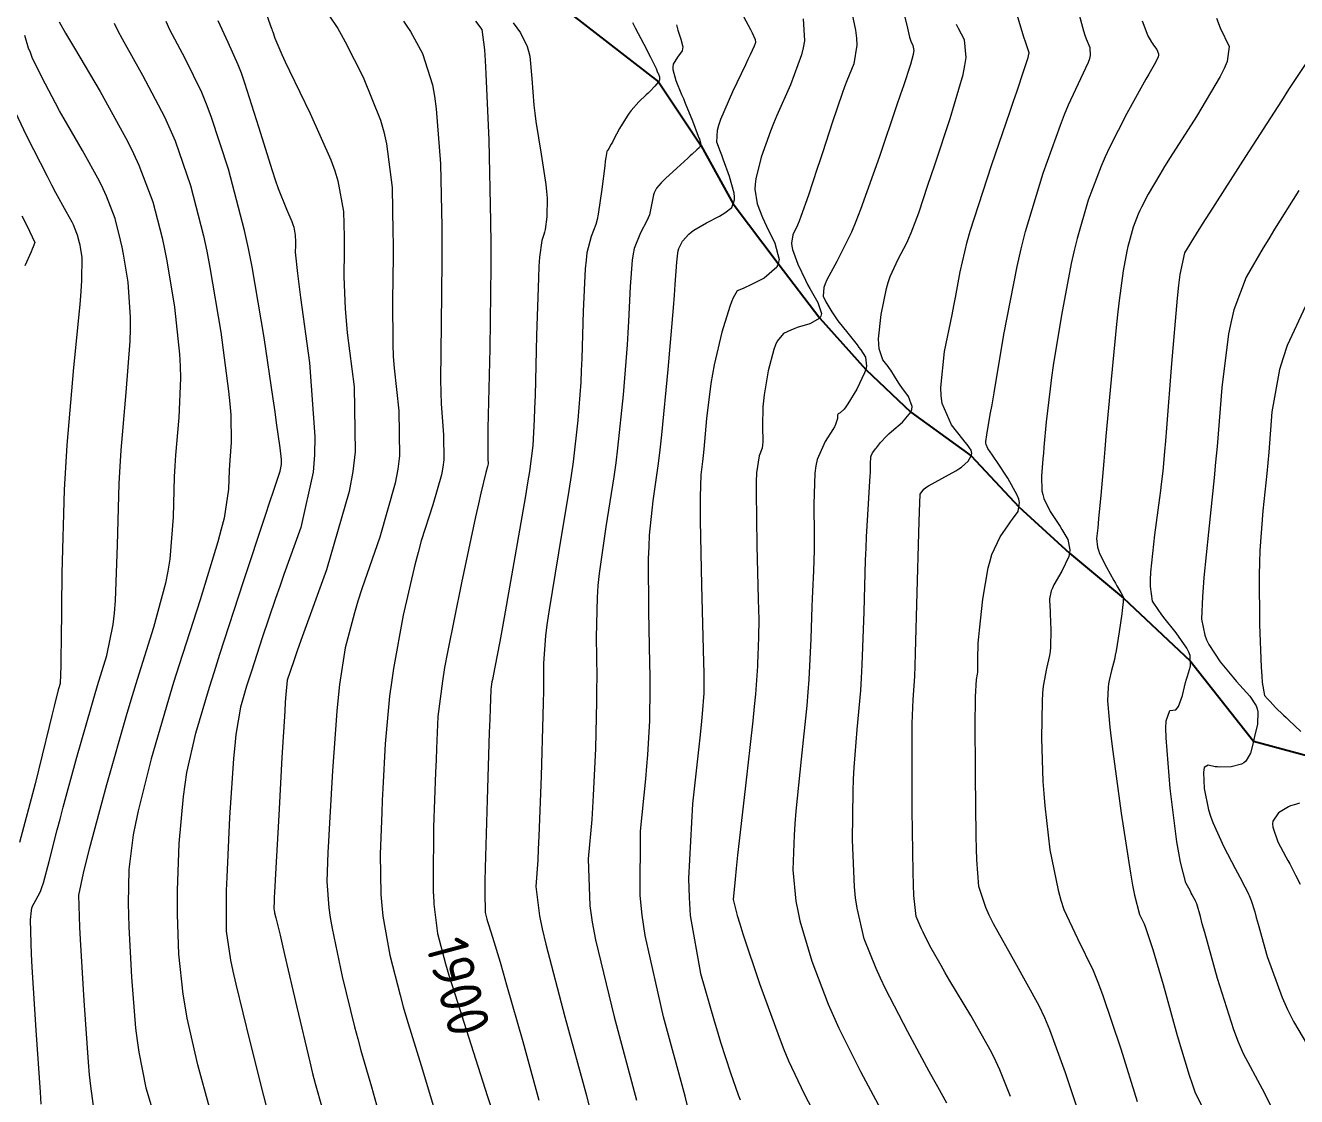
# Model space of a CAD drawing. Header units: millimetres. Extents: x 837475 to 838477, y 1189012 to 1191015.
# Drawn here: x 838137.1 to 838252.3, y 1189482.8 to 1189579.8 of the extents above; entities that cross this region are included whole.
import ezdxf

# ---------------------------------------------------------------- set-up
doc = ezdxf.new("R2010")
doc.units = ezdxf.units.MM
doc.header["$LTSCALE"] = 0.3
for name, color, linetype, lineweight, true_color in [('COTAS 10', 7, 'Continuous', 9, 0x6e3e2d), ('COTAS INT', 7, 'Continuous', 5, 0x9fa19f), ('Escorrentias', 7, 'Continuous', 25, 0x00a8ad)]:
    doc.layers.add(name, color=color, linetype=linetype, lineweight=lineweight, true_color=true_color)
doc.styles.get("Standard").update_dxf_attribs({"font": 'isocp2.shx', "bigfont": '@extfont2.shx'})

msp = doc.modelspace()

# ---------------------------------------------------------------- linework, layer by layer
at = {"layer": 'COTAS 10'}
for points in [[(838177.91, 1189580.14), (838178.47, 1189579.39), (838178.71, 1189577.56), (838178.78, 1189576.58), (838178.85, 1189575.39), (838179.1, 1189569.39), (838179.26, 1189562.02), (838179.28, 1189559.98), (838179.29, 1189557.93), (838179.19, 1189550.52), (838179.05, 1189544.47), (838179.03, 1189543.28), (838179.02, 1189542.3), (838179.03, 1189540.52), (838179.04, 1189540.08), (838179.02, 1189539.95), (838179, 1189539.82), (838178.85, 1189539.29), (838178.38, 1189537.42), (838178.16, 1189536.44), (838177.9, 1189535.26), (838176.63, 1189529.29), (838175.36, 1189523.01), (838175.11, 1189521.62), (838174.91, 1189520.38), (838174.5, 1189517.17), (838174.37, 1189514.29), (838174.33, 1189513.26), (838174.28, 1189512.12), (838174.11, 1189507.17), (838174.06, 1189502.27), (838174.08, 1189501.17), (838174.09, 1189501.13), (838174.13, 1189500.18), (838174.46, 1189497.52), (838175.19, 1189494.8), (838175.5, 1189493.77), (838175.85, 1189492.63), (838177.47, 1189487.52), (838179, 1189482.77), (838179.29, 1189481.86)], [(838207.58, 1189580.35), (838207.69, 1189578.38), (838207.59, 1189577.75), (838207.44, 1189577.09), (838206.44, 1189574.39), (838205.2, 1189571.6), (838204.91, 1189570.88), (838204.63, 1189570.18), (838203.79, 1189567.85), (838203.3, 1189565.87), (838203.24, 1189565.39), (838203.22, 1189564.95), (838203.41, 1189563.6), (838203.91, 1189562.36), (838204.08, 1189561.99), (838204.27, 1189561.59), (838205.03, 1189560.06), (838205.4, 1189558.58), (838205.33, 1189558.22), (838205.19, 1189557.89), (838204.04, 1189556.89), (838202.67, 1189556.2), (838202.39, 1189556.06), (838202.15, 1189555.95), (838201.61, 1189555.73), (838201.24, 1189555.11), (838201.09, 1189554.75), (838200.94, 1189554.3), (838200.23, 1189551.98), (838199.53, 1189549.04), (838199.37, 1189548.2), (838199.22, 1189547.34), (838198.83, 1189544.16), (838198.58, 1189541.4), (838198.52, 1189540.81), (838198.46, 1189540.29), (838198.3, 1189539.07), (838198.24, 1189537.09), (838198.24, 1189536.1), (838198.25, 1189534.92), (838198.38, 1189529.07), (838198.53, 1189523.25), (838198.56, 1189522.09), (838198.58, 1189521.13), (838198.6, 1189519.29), (838198.43, 1189517.42), (838198.33, 1189516.43), (838198.21, 1189515.25), (838197.57, 1189509.29), (838197.2, 1189502.5), (838197.25, 1189500.8), (838197.36, 1189499.17), (838198.28, 1189493.91), (838199.52, 1189489.63), (838199.82, 1189488.62), (838200.11, 1189487.68), (838201, 1189484.91), (838201.71, 1189482.92), (838201.88, 1189482.48)], [(838232.86, 1189480.38), (838231.36, 1189484.92), (838229.94, 1189488.8), (838229.46, 1189489.89), (838228.95, 1189490.97), (838226.8, 1189494.92), (838224.83, 1189498.4), (838224.44, 1189499.18), (838224.12, 1189499.89), (838223.49, 1189501.79), (838223.31, 1189504.19), (838223.28, 1189505.2), (838223.25, 1189506.36), (838223.18, 1189511.83), (838223.17, 1189517.09), (838223.18, 1189518.12), (838223.19, 1189518.98), (838223.29, 1189520.53), (838223.38, 1189521.02), (838223.4, 1189521.21), (838223.41, 1189521.42), (838223.4, 1189522.34), (838223.45, 1189523.82), (838223.49, 1189524.39), (838223.55, 1189525.01), (838223.86, 1189527.81), (838224.34, 1189530.65), (838224.51, 1189531.29), (838224.68, 1189531.87), (838225.43, 1189533.47), (838226.19, 1189534.55), (838226.37, 1189534.81), (838226.54, 1189535.05), (838227.06, 1189535.75), (838227.19, 1189536.57), (838227.11, 1189536.88), (838226.98, 1189537.22), (838226.12, 1189538.78), (838225.13, 1189540.27), (838224.92, 1189540.58), (838224.74, 1189540.85), (838224.32, 1189541.44), (838224.16, 1189541.81), (838224.14, 1189541.94), (838224.14, 1189542.08), (838224.21, 1189542.7), (838224.53, 1189544.52), (838224.69, 1189545.42), (838224.87, 1189546.49), (838225.76, 1189551.79), (838226.96, 1189557.94), (838227.34, 1189559.54), (838227.73, 1189561.1), (838229.32, 1189566.38), (838230.89, 1189570.73), (838231.27, 1189571.71), (838231.62, 1189572.59), (838232.72, 1189574.96), (838233.43, 1189576.44), (838233.54, 1189576.76), (838233.61, 1189577.04), (838233.57, 1189577.75), (838233.24, 1189578.53), (838233.14, 1189578.86), (838233.02, 1189579.25), (838232.53, 1189581.04)], [(838153.8, 1189481.79), (838152.75, 1189485.65), (838151.8, 1189489.88), (838151.59, 1189490.98), (838151.42, 1189492.05), (838151.03, 1189495.65), (838150.9, 1189499.26), (838150.9, 1189500.33), (838150.91, 1189501.44), (838151.06, 1189505.69), (838151.44, 1189509.93), (838151.59, 1189511.03), (838151.77, 1189512.1), (838152.57, 1189515.69), (838153.8, 1189519.85), (838154.25, 1189521.27), (838154.74, 1189522.82), (838156.88, 1189529.41), (838158.88, 1189535.43), (838159.28, 1189536.62), (838159.6, 1189537.6), (838160.21, 1189539.41), (838160.32, 1189540.02), (838160.32, 1189540.23), (838160.32, 1189540.47), (838160.21, 1189541.52), (838159.89, 1189543.78), (838159.75, 1189544.78), (838159.57, 1189545.95), (838158.76, 1189551.52), (838157.68, 1189557.9), (838157.33, 1189559.57), (838156.97, 1189561.2), (838155.52, 1189566.76), (838153.97, 1189571.51), (838153.54, 1189572.64), (838153.12, 1189573.68), (838151.6, 1189576.76), (838150.23, 1189579.37), (838149.89, 1189580.12)], [(838136.82, 1189562.53), (838137.2, 1189561.77), (838137.51, 1189561.14), (838138, 1189560.11), (838137.85, 1189559.73), (838137.76, 1189559.52), (838137.65, 1189559.27), (838137.07, 1189557.99)], [(838253.3, 1189554.79), (838251.43, 1189550.77), (838251.05, 1189549.68), (838250.73, 1189548.6), (838250.05, 1189544.79), (838249.75, 1189541.13), (838249.66, 1189540.15), (838249.57, 1189539.18), (838249.22, 1189535.81), (838248.96, 1189532.23), (838248.92, 1189531.14), (838248.9, 1189530), (838248.93, 1189525.53), (838249.07, 1189521.64), (838249.12, 1189520.88), (838249.17, 1189520.25), (838249.36, 1189519.1), (838249.65, 1189518.77), (838249.75, 1189518.65), (838249.87, 1189518.53), (838250.38, 1189518), (838251.08, 1189517.31), (838251.32, 1189517.09), (838251.58, 1189516.84), (838252.67, 1189515.83)], [(838252.54, 1189509.35), (838252.19, 1189509.23), (838251.72, 1189509.09), (838251.56, 1189509.01), (838251.38, 1189508.92), (838250.65, 1189508.47), (838250.14, 1189507.72), (838250.11, 1189507.45), (838250.13, 1189507.15), (838250.59, 1189505.85), (838251.31, 1189504.48), (838251.49, 1189504.14), (838251.66, 1189503.83), (838252.19, 1189502.83), (838252.61, 1189502)]]:
    msp.add_lwpolyline(points, dxfattribs=at)
at = {"layer": 'COTAS INT'}
for points in [[(838211.65, 1189582.49), (838212.33, 1189579.33), (838212.41, 1189578.62), (838212.44, 1189577.99), (838212.18, 1189576.3), (838211.54, 1189574.75), (838211.34, 1189574.2), (838211.12, 1189573.6), (838210.25, 1189571.03), (838209.34, 1189568.24), (838209.1, 1189567.51), (838208.86, 1189566.8), (838208.06, 1189564.4), (838207.38, 1189562.46), (838207.22, 1189562.04), (838207.08, 1189561.67), (838206.66, 1189560.79), (838206.53, 1189560.05), (838206.56, 1189559.78), (838206.62, 1189559.48), (838207.11, 1189558.14), (838207.79, 1189556.69), (838207.99, 1189556.3), (838208.18, 1189555.94), (838208.9, 1189554.69), (838209.23, 1189553.68), (838209.18, 1189553.45), (838209.08, 1189553.25), (838208.19, 1189552.74), (838207.04, 1189552.4), (838206.77, 1189552.3), (838206.52, 1189552.21), (838205.79, 1189551.88), (838205.22, 1189551.16), (838205.07, 1189550.83), (838204.92, 1189550.43), (838204.41, 1189548.5), (838204.04, 1189546.32), (838203.98, 1189545.77), (838203.93, 1189545.23), (838203.91, 1189543.47), (838203.92, 1189542.07), (838203.9, 1189541.76), (838203.86, 1189541.49), (838203.61, 1189540.79), (838203.37, 1189539.25), (838203.34, 1189538.45), (838203.32, 1189537.49), (838203.39, 1189532.67), (838203.52, 1189527.81), (838203.54, 1189526.83), (838203.56, 1189526), (838203.55, 1189524.33), (838203.51, 1189523.54), (838203.5, 1189523.28), (838203.49, 1189522.99), (838203.45, 1189521.75), (838203.26, 1189519.21), (838203.15, 1189518.09), (838203.01, 1189516.8), (838202.32, 1189510.62), (838201.64, 1189504.62), (838201.51, 1189503.43), (838201.41, 1189502.45), (838201.24, 1189500.62), (838201.61, 1189499.16), (838201.84, 1189498.41), (838202.13, 1189497.51), (838203.64, 1189493.02), (838205.4, 1189488.16), (838205.84, 1189487.03), (838206.27, 1189485.99), (838207.66, 1189483.02), (838209.43, 1189479.66)], [(838197.32, 1189481.04), (838196.88, 1189482.81), (838194.93, 1189490), (838193.26, 1189497.34), (838193, 1189499.2), (838192.81, 1189500.98), (838192.84, 1189506.79), (838193.32, 1189511.55), (838193.42, 1189512.68), (838193.5, 1189513.72), (838193.68, 1189516.79), (838193.72, 1189519.84), (838193.71, 1189520.88), (838193.7, 1189521.99), (838193.61, 1189526.71), (838193.58, 1189531.45), (838193.62, 1189532.57), (838193.67, 1189533.61), (838194.01, 1189536.71), (838194.49, 1189540.1), (838194.63, 1189541.33), (838194.78, 1189542.68), (838195.35, 1189548.6), (838195.83, 1189554.19), (838195.92, 1189555.34), (838196, 1189556.3), (838196.13, 1189558.33), (838196.22, 1189559.15), (838196.27, 1189559.36), (838196.33, 1189559.57), (838196.65, 1189560.24), (838197.22, 1189560.87), (838197.44, 1189561.04), (838197.69, 1189561.22), (838198.83, 1189561.88), (838199.99, 1189562.5), (838200.25, 1189562.65), (838200.49, 1189562.8), (838201.12, 1189563.27), (838201.37, 1189563.96), (838201.37, 1189564.25), (838201.33, 1189564.57), (838200.9, 1189566.09), (838200.34, 1189567.66), (838200.21, 1189568.01), (838200.09, 1189568.33), (838199.75, 1189569.2), (838199.82, 1189570.29), (838199.95, 1189570.75), (838200.14, 1189571.29), (838201.22, 1189573.79), (838202.38, 1189576.22), (838202.61, 1189576.71), (838202.8, 1189577.12), (838203.19, 1189577.91), (838203.28, 1189578.16), (838203.3, 1189578.22), (838203.31, 1189578.28), (838203.28, 1189578.46), (838202.99, 1189579.06), (838202.83, 1189579.37), (838202.63, 1189579.75), (838201.6, 1189581.67)], [(838154.56, 1189580.2), (838155.46, 1189578.25), (838156.38, 1189576.24), (838156.68, 1189575.46), (838156.99, 1189574.58), (838158.25, 1189570.59), (838159.47, 1189566.64), (838159.76, 1189565.77), (838160.02, 1189565.01), (838160.78, 1189563.12), (838161.27, 1189562.01), (838161.36, 1189561.75), (838161.44, 1189561.5), (838161.58, 1189560.77), (838161.59, 1189560.17), (838161.59, 1189560), (838161.59, 1189559.83), (838161.58, 1189559.22), (838161.77, 1189557.31), (838161.9, 1189556.33), (838162.05, 1189555.14), (838162.87, 1189549.22), (838163.36, 1189542.54), (838163.32, 1189540.88), (838163.19, 1189539.3), (838162.08, 1189534.3), (838160.55, 1189530.05), (838160.17, 1189528.95), (838159.79, 1189527.88), (838158.58, 1189524.3), (838157.6, 1189521.29), (838157.37, 1189520.58), (838157.17, 1189519.93), (838156.61, 1189518.03), (838156.2, 1189515.56), (838156.09, 1189514.55), (838155.98, 1189513.39), (838155.62, 1189508.03), (838155.37, 1189502.63), (838155.33, 1189501.44), (838155.31, 1189500.39), (838155.33, 1189497.74), (838155.72, 1189495.13), (838155.93, 1189494.11), (838156.18, 1189492.96), (838157.45, 1189487.74), (838158.71, 1189482.83), (838158.95, 1189481.89)], [(838158.88, 1189581.03), (838159.33, 1189579.74), (838159.46, 1189579.44), (838159.5, 1189579.32), (838159.55, 1189579.19), (838159.74, 1189578.6), (838160.35, 1189577.14), (838160.67, 1189576.46), (838161.04, 1189575.66), (838162.93, 1189571.79), (838164.79, 1189567.6), (838165.15, 1189566.61), (838165.44, 1189565.68), (838165.96, 1189562.93), (838166.01, 1189560.63), (838166.02, 1189559.99), (838166.02, 1189559.35), (838165.98, 1189557.04), (838166.09, 1189554.1), (838166.18, 1189553.06), (838166.29, 1189551.93), (838166.91, 1189547.04), (838167, 1189541.15), (838166.78, 1189539.38), (838166.46, 1189537.55), (838164.42, 1189530.47), (838162.21, 1189524.4), (838161.79, 1189523.21), (838161.44, 1189522.23), (838160.84, 1189520.47), (838160.72, 1189519.17), (838160.67, 1189518.49), (838160.62, 1189517.66), (838160.37, 1189513.47), (838160.11, 1189508.82), (838160.05, 1189507.7), (838159.99, 1189506.66), (838159.81, 1189503.47), (838159.69, 1189501.26), (838159.67, 1189500.82), (838159.66, 1189500.47), (838159.63, 1189499.82), (838159.67, 1189499.6), (838159.69, 1189499.52), (838159.71, 1189499.42), (838159.82, 1189498.95), (838160.2, 1189497.38), (838160.39, 1189496.58), (838160.61, 1189495.62), (838161.72, 1189490.85), (838162.89, 1189485.92), (838163.15, 1189484.86), (838163.38, 1189483.94), (838164, 1189481.72)], [(838164.61, 1189580.69), (838165.42, 1189579.5), (838165.74, 1189578.94), (838166.1, 1189578.28), (838167.73, 1189575.08), (838169.29, 1189571.2), (838169.6, 1189570.12), (838169.85, 1189569.03), (838170.34, 1189565.08), (838170.43, 1189561.09), (838170.44, 1189559.99), (838170.44, 1189558.88), (838170.39, 1189554.87), (838170.41, 1189550.89), (838170.46, 1189549.8), (838170.53, 1189548.72), (838170.95, 1189544.87), (838171.01, 1189540.79), (838170.86, 1189539.57), (838170.64, 1189538.31), (838169.23, 1189533.41), (838167.6, 1189528.74), (838167.25, 1189527.62), (838166.93, 1189526.57), (838166.1, 1189523.41), (838165.58, 1189520.07), (838165.45, 1189518.92), (838165.33, 1189517.66), (838164.94, 1189512.25), (838164.65, 1189507.02), (838164.59, 1189505.88), (838164.54, 1189504.86), (838164.43, 1189502.25), (838164.61, 1189499.86), (838164.74, 1189498.98), (838164.91, 1189498), (838165.83, 1189493.65), (838166.94, 1189489.09), (838167.23, 1189487.98), (838167.52, 1189486.93), (838168.49, 1189483.65), (838169.4, 1189480.38)], [(838171.38, 1189580.14), (838171.69, 1189579.69), (838172.01, 1189579.21), (838173.1, 1189577.23), (838174, 1189574.38), (838174.19, 1189573.35), (838174.35, 1189572.21), (838174.72, 1189567.23), (838174.85, 1189561.56), (838174.86, 1189559.98), (838174.86, 1189558.41), (838174.79, 1189552.7), (838174.73, 1189547.68), (838174.75, 1189546.54), (838174.78, 1189545.51), (838174.99, 1189542.7), (838175.02, 1189540.44), (838174.94, 1189539.76), (838174.82, 1189539.06), (838174.04, 1189536.35), (838172.99, 1189533.08), (838172.7, 1189532.03), (838172.41, 1189530.91), (838171.36, 1189526.35), (838170.47, 1189521.54), (838170.28, 1189520.27), (838170.12, 1189519.02), (838169.72, 1189514.71), (838169.51, 1189510.66), (838169.46, 1189509.57), (838169.41, 1189508.49), (838169.27, 1189504.71), (838169.33, 1189501.07), (838169.41, 1189500.07), (838169.52, 1189499.09), (838170.14, 1189495.58), (838171.07, 1189491.95), (838171.36, 1189490.88), (838171.68, 1189489.78), (838172.98, 1189485.58), (838174.2, 1189481.58)], [(838216.64, 1189581.12), (838217.03, 1189579.51), (838217.23, 1189578.69), (838217.28, 1189578.51), (838217.33, 1189578.35), (838217.52, 1189577.94), (838217.6, 1189577.51), (838217.59, 1189577.34), (838217.55, 1189577.14), (838217.3, 1189576.23), (838216.66, 1189574.3), (838216.38, 1189573.46), (838216.05, 1189572.49), (838214.5, 1189567.89), (838212.79, 1189563.1), (838212.36, 1189562.02), (838211.95, 1189561.04), (838210.63, 1189558.4), (838209.72, 1189556.72), (838209.57, 1189556.36), (838209.45, 1189556.04), (838209.39, 1189555.26), (838209.65, 1189554.75), (838209.73, 1189554.59), (838209.82, 1189554.43), (838210.17, 1189553.82), (838210.65, 1189553.12), (838210.81, 1189552.9), (838210.99, 1189552.67), (838211.74, 1189551.74), (838212.47, 1189550.83), (838212.64, 1189550.6), (838212.8, 1189550.39), (838213.23, 1189549.72), (838213.32, 1189548.92), (838213.25, 1189548.62), (838213.14, 1189548.3), (838212.44, 1189546.84), (838211.62, 1189545.49), (838211.45, 1189545.23), (838211.3, 1189545.02), (838210.93, 1189544.67), (838210.76, 1189544.58), (838210.73, 1189544.53), (838210.7, 1189544.47), (838210.68, 1189544.17), (838210.52, 1189543.63), (838210.41, 1189543.42), (838210.28, 1189543.18), (838209.57, 1189542.09), (838208.86, 1189540.45), (838208.74, 1189539.87), (838208.64, 1189539.22), (838208.54, 1189536.42), (838208.59, 1189533.56), (838208.59, 1189532.88), (838208.59, 1189532.25), (838208.52, 1189530.39), (838208.42, 1189528.5), (838208.39, 1189527.86), (838208.36, 1189527.16), (838208.28, 1189524.21), (838208.09, 1189520.53), (838208.01, 1189519.38), (838207.91, 1189518.17), (838207.4, 1189513.31), (838206.92, 1189508.6), (838206.83, 1189507.47), (838206.76, 1189506.43), (838206.65, 1189503.31), (838206.92, 1189500.47), (838207.09, 1189499.59), (838207.29, 1189498.67), (838208.37, 1189495.03), (838209.86, 1189491.14), (838210.32, 1189490.05), (838210.81, 1189488.97), (838212.78, 1189485.03), (838214.84, 1189481.19)], [(838226.37, 1189482.76), (838225.41, 1189485.2), (838225.04, 1189485.98), (838224.63, 1189486.79), (838222.76, 1189490.11), (838220.88, 1189493.26), (838220.46, 1189493.98), (838220.08, 1189494.63), (838219.07, 1189496.42), (838218.44, 1189497.65), (838218.3, 1189497.95), (838218.17, 1189498.22), (838217.82, 1189499.07), (838217.62, 1189500.99), (838217.57, 1189501.94), (838217.54, 1189503.08), (838217.46, 1189508.71), (838217.45, 1189514.39), (838217.46, 1189515.56), (838217.47, 1189516.56), (838217.56, 1189518.71), (838217.69, 1189520.81), (838217.73, 1189521.78), (838217.76, 1189522.92), (838217.91, 1189528.42), (838218.05, 1189533.79), (838218.08, 1189534.85), (838218.11, 1189535.72), (838218.18, 1189537.31), (838218.51, 1189537.76), (838218.7, 1189537.91), (838218.94, 1189538.07), (838220.14, 1189538.74), (838221.41, 1189539.43), (838221.69, 1189539.61), (838221.93, 1189539.77), (838222.53, 1189540.32), (838222.81, 1189540.78), (838222.84, 1189540.89), (838222.87, 1189540.99), (838222.8, 1189541.3), (838222.43, 1189541.81), (838222.25, 1189542.04), (838222.04, 1189542.31), (838221.02, 1189543.59), (838220.17, 1189545.54), (838220.08, 1189546.23), (838220.04, 1189546.98), (838220.4, 1189550.23), (838221.07, 1189553.56), (838221.23, 1189554.37), (838221.37, 1189555.13), (838221.79, 1189557.45), (838222.43, 1189560.16), (838222.72, 1189561.15), (838223.06, 1189562.26), (838224.67, 1189567.16), (838226.3, 1189571.9), (838226.64, 1189572.9), (838226.93, 1189573.76), (838227.61, 1189575.77), (838227.91, 1189576.69), (838227.96, 1189576.87), (838228, 1189577.02), (838228.04, 1189577.29), (838227.83, 1189577.91), (838227.71, 1189578.27), (838227.58, 1189578.71), (838226.87, 1189581.02)], [(838238.29, 1189580.18), (838238.81, 1189578.82), (838239.15, 1189578.26), (838239.24, 1189578.12), (838239.33, 1189577.99), (838239.62, 1189577.59), (838239.76, 1189577.19), (838239.76, 1189577.06), (838239.74, 1189576.93), (838239.49, 1189576.41), (838238.88, 1189575.35), (838238.61, 1189574.89), (838238.31, 1189574.35), (838236.89, 1189571.78), (838235.34, 1189568.72), (838234.95, 1189567.87), (838234.59, 1189567.02), (838233.41, 1189563.94), (838232.39, 1189560.47), (838232.12, 1189559.37), (838231.86, 1189558.21), (838230.97, 1189553.53), (838230.24, 1189548.97), (838230.09, 1189547.88), (838229.95, 1189546.87), (838229.6, 1189543.86), (838229.39, 1189541.59), (838229.34, 1189541.03), (838229.3, 1189540.52), (838229.16, 1189538.94), (838229.21, 1189537.63), (838229.29, 1189537.28), (838229.39, 1189536.94), (838229.97, 1189535.74), (838230.67, 1189534.66), (838230.85, 1189534.38), (838231.01, 1189534.11), (838231.55, 1189533.22), (838231.75, 1189532.28), (838231.71, 1189531.98), (838231.64, 1189531.66), (838231.01, 1189530.36), (838230.3, 1189529.11), (838230.17, 1189528.82), (838230.06, 1189528.57), (838229.9, 1189527.85), (838229.94, 1189527.09), (838229.95, 1189526.8), (838229.96, 1189526.47), (838230.01, 1189525.02), (838229.98, 1189523.47), (838229.95, 1189523.08), (838229.9, 1189522.72), (838229.61, 1189521.54), (838229.32, 1189519.93), (838229.27, 1189519.29), (838229.22, 1189518.56), (838229.17, 1189515.22), (838229.3, 1189511.29), (838229.38, 1189510.2), (838229.47, 1189509.1), (838229.94, 1189505.12), (838230.67, 1189501.45), (838230.93, 1189500.55), (838231.21, 1189499.71), (838232.43, 1189497.09), (838233.86, 1189494.17), (838234.28, 1189493.13), (838234.71, 1189492), (838236.35, 1189487.09), (838237.84, 1189482.32)], [(838245.03, 1189580.43), (838245.37, 1189579.56), (838246.17, 1189577.85), (838246, 1189576.51), (838245.72, 1189575.88), (838245.35, 1189575.14), (838243.2, 1189571.52), (838240.83, 1189567.8), (838240.32, 1189566.99), (838239.88, 1189566.27), (838238.82, 1189564.49), (838238.23, 1189563.32), (838238.08, 1189563), (838237.94, 1189562.67), (838237.49, 1189561.5), (838237.1, 1189560.18), (838237, 1189559.76), (838236.9, 1189559.32), (838236.56, 1189557.54), (838236.2, 1189554.85), (838236.09, 1189553.84), (838235.96, 1189552.72), (838235.48, 1189547.7), (838235.01, 1189542.57), (838234.91, 1189541.39), (838234.81, 1189540.3), (838234.54, 1189537.2), (838234.35, 1189535.11), (838234.31, 1189534.66), (838234.27, 1189534.26), (838234.16, 1189533.29), (838234.25, 1189532.51), (838234.34, 1189532.25), (838234.44, 1189531.95), (838235.06, 1189530.71), (838235.73, 1189529.51), (838235.88, 1189529.25), (838236.01, 1189529.02), (838236.35, 1189528.42), (838236.53, 1189528.09), (838236.56, 1189528.02), (838236.58, 1189527.96), (838236.6, 1189527.83), (838236.57, 1189527.75), (838236.56, 1189527.73), (838236.56, 1189527.7), (838236.56, 1189527.56), (838236.51, 1189527.05), (838236.48, 1189526.79), (838236.44, 1189526.47), (838236.21, 1189524.86), (838235.94, 1189523.13), (838235.86, 1189522.73), (838235.79, 1189522.36), (838235.51, 1189521.34), (838235.29, 1189520.44), (838235.24, 1189520.15), (838235.21, 1189519.85), (838235.16, 1189518.6), (838235.36, 1189516.22), (838235.48, 1189515.2), (838235.62, 1189514.02), (838236.39, 1189508.44), (838237.23, 1189503.01), (838237.42, 1189501.92), (838237.59, 1189501.02), (838238.06, 1189499.25), (838238.46, 1189498.41), (838238.58, 1189498.08), (838238.71, 1189497.72), (838239.25, 1189496.07), (838239.95, 1189493.72), (838240.18, 1189492.91), (838240.43, 1189492.03), (838241.47, 1189488.29), (838242.54, 1189484.69), (838242.81, 1189483.91), (838243.07, 1189483.21), (838243.9, 1189481.47)], [(838140.19, 1189580.08), (838140.77, 1189579.08), (838141.13, 1189578.47), (838141.57, 1189577.71), (838143.89, 1189573.78), (838146.37, 1189569.28), (838146.92, 1189568.17), (838147.41, 1189567.11), (838148.68, 1189563.78), (838149.51, 1189560.52), (838149.73, 1189559.51), (838149.94, 1189558.46), (838150.63, 1189554.26), (838151.09, 1189550), (838151.15, 1189548.9), (838151.17, 1189547.83), (838151.02, 1189544.26), (838150.72, 1189540.85), (838150.66, 1189539.87), (838150.61, 1189538.89), (838150.51, 1189535.23), (838150.21, 1189531.42), (838150.04, 1189530.34), (838149.82, 1189529.25), (838148.73, 1189525.23), (838147.25, 1189520.55), (838146.8, 1189519.06), (838146.33, 1189517.47), (838144.49, 1189511), (838142.91, 1189505.17), (838142.6, 1189504), (838142.36, 1189503), (838141.94, 1189501), (838141.99, 1189499.06), (838142.03, 1189498.12), (838142.09, 1189497), (838142.42, 1189491.48), (838142.82, 1189485.89), (838142.92, 1189484.72), (838143.02, 1189483.72), (838143.34, 1189481.48)], [(838145.17, 1189579.98), (838145.51, 1189579.29), (838145.9, 1189578.54), (838147.74, 1189575.27), (838149.74, 1189571.48), (838150.23, 1189570.4), (838150.69, 1189569.31), (838152.1, 1189565.27), (838153.26, 1189560.72), (838153.56, 1189559.32), (838153.85, 1189557.85), (838154.83, 1189552), (838155.53, 1189546.66), (838155.65, 1189545.5), (838155.74, 1189544.49), (838155.78, 1189542), (838155.64, 1189540.4), (838155.62, 1189539.94), (838155.59, 1189539.48), (838155.54, 1189537.76), (838155.13, 1189535.16), (838154.88, 1189534.14), (838154.57, 1189532.99), (838152.95, 1189527.76), (838151.05, 1189521.85), (838150.56, 1189520.27), (838150.09, 1189518.73), (838148.53, 1189513.34), (838147.34, 1189508.64), (838147.1, 1189507.51), (838146.9, 1189506.47), (838146.5, 1189503.34), (838146.45, 1189500.25), (838146.47, 1189499.23), (838146.5, 1189498.13), (838146.73, 1189493.57), (838147.12, 1189488.97), (838147.26, 1189487.85), (838147.41, 1189486.8), (838148.04, 1189483.57), (838148.9, 1189480.75)], [(838181.31, 1189580), (838181.99, 1189579.09), (838182.59, 1189577.86), (838182.71, 1189577.43), (838182.82, 1189576.97), (838183.02, 1189574.96), (838183.19, 1189572.54), (838183.27, 1189571.81), (838183.36, 1189571.06), (838183.84, 1189568.12), (838184.27, 1189565.36), (838184.34, 1189564.72), (838184.39, 1189564.13), (838184.37, 1189562.44), (838184.2, 1189561.3), (838184.15, 1189561.05), (838184.1, 1189560.83), (838183.9, 1189560.3), (838183.7, 1189558.78), (838183.65, 1189557.93), (838183.6, 1189556.91), (838183.44, 1189551.68), (838183.3, 1189546.25), (838183.26, 1189545.09), (838183.23, 1189544.09), (838183.1, 1189541.74), (838182.78, 1189539.36), (838182.62, 1189538.35), (838182.43, 1189537.18), (838181.47, 1189531.65), (838180.49, 1189526.14), (838180.28, 1189524.97), (838180.1, 1189523.97), (838179.65, 1189521.65), (838179.43, 1189520.55), (838179.39, 1189520.32), (838179.35, 1189520.12), (838179.28, 1189519.63), (838179.22, 1189517.92), (838179.19, 1189516.95), (838179.15, 1189515.75), (838178.95, 1189509.63), (838178.78, 1189503.48), (838178.75, 1189502.27), (838178.74, 1189501.27), (838178.77, 1189499.45), (838178.94, 1189498.84), (838179, 1189498.61), (838179.08, 1189498.35), (838179.45, 1189497.2), (838180.13, 1189494.94), (838180.41, 1189493.98), (838180.72, 1189492.89), (838182.19, 1189487.75), (838183.64, 1189482.45)], [(838192.12, 1189580.03), (838192.36, 1189579.56), (838193.14, 1189578.06), (838193.74, 1189576.9), (838193.87, 1189576.65), (838193.99, 1189576.42), (838194.26, 1189575.86), (838194.4, 1189575.51), (838194.44, 1189575.43), (838194.47, 1189575.35), (838194.58, 1189575.1), (838194.57, 1189574.83), (838194.53, 1189574.74), (838194.47, 1189574.65), (838194.16, 1189574.26), (838193.68, 1189573.78), (838193.53, 1189573.63), (838193.37, 1189573.47), (838192.71, 1189572.85), (838192.01, 1189572.07), (838191.82, 1189571.81), (838191.63, 1189571.54), (838190.96, 1189570.43), (838190.41, 1189569.41), (838190.3, 1189569.2), (838190.2, 1189569.02), (838189.97, 1189568.63), (838189.88, 1189568.47), (838189.85, 1189568.44), (838189.84, 1189568.41), (838189.79, 1189568.34), (838189.71, 1189567.8), (838189.66, 1189567.47), (838189.61, 1189567.06), (838189.35, 1189564.93), (838189.01, 1189562.68), (838188.91, 1189562.18), (838188.8, 1189561.75), (838188.38, 1189560.65), (838188, 1189559.18), (838187.92, 1189558.5), (838187.84, 1189557.71), (838187.67, 1189553.89), (838187.53, 1189549.6), (838187.48, 1189548.51), (838187.43, 1189547.46), (838187.18, 1189544.03), (838186.74, 1189540.26), (838186.56, 1189539.01), (838186.36, 1189537.66), (838185.42, 1189532), (838184.54, 1189526.66), (838184.37, 1189525.5), (838184.24, 1189524.49), (838184.06, 1189522), (838184.05, 1189519.48), (838184.03, 1189518.45), (838184, 1189517.27), (838183.84, 1189511.79), (838183.64, 1189506.34), (838183.59, 1189505.18), (838183.55, 1189504.17), (838183.38, 1189501.79), (838183.69, 1189499.13), (838183.94, 1189497.95), (838184.26, 1189496.57), (838186.01, 1189490), (838187.95, 1189482.86), (838188.39, 1189481.13)], [(838196.11, 1189579.83), (838196.16, 1189579.58), (838196.22, 1189579.34), (838196.51, 1189578.53), (838196.68, 1189577.83), (838196.66, 1189577.65), (838196.61, 1189577.47), (838196.19, 1189576.9), (838195.8, 1189576.25), (838195.77, 1189576.03), (838195.77, 1189575.79), (838196.04, 1189574.77), (838196.57, 1189573.52), (838196.73, 1189573.14), (838196.9, 1189572.73), (838197.55, 1189571.14), (838198.08, 1189569.75), (838198.18, 1189569.48), (838198.25, 1189569.25), (838198.33, 1189568.86), (838198.23, 1189568.76), (838198.19, 1189568.72), (838198.15, 1189568.68), (838197.95, 1189568.5), (838197.54, 1189568.11), (838197.35, 1189567.95), (838197.14, 1189567.75), (838196.13, 1189566.84), (838195.12, 1189565.91), (838194.9, 1189565.7), (838194.72, 1189565.51), (838194.3, 1189565.03), (838194.09, 1189564.6), (838194.04, 1189564.44), (838193.99, 1189564.27), (838193.86, 1189563.51), (838193.65, 1189562.6), (838193.54, 1189562.33), (838193.43, 1189562.06), (838192.86, 1189561), (838192.29, 1189559.58), (838192.18, 1189559.07), (838192.09, 1189558.52), (838191.9, 1189556.11), (838191.77, 1189552.95), (838191.7, 1189551.92), (838191.63, 1189550.83), (838191.27, 1189546.31), (838190.76, 1189541.47), (838190.6, 1189540.17), (838190.43, 1189538.88), (838189.71, 1189534.36), (838189.1, 1189530.14), (838188.99, 1189529.04), (838188.91, 1189527.97), (838188.83, 1189524.36), (838188.88, 1189520.74), (838188.87, 1189519.66), (838188.86, 1189518.55), (838188.76, 1189514.29), (838188.57, 1189510.03), (838188.51, 1189508.93), (838188.43, 1189507.86), (838188.11, 1189504.29), (838188.25, 1189500.05), (838188.47, 1189498.57), (838188.76, 1189496.96), (838190.47, 1189490), (838192.49, 1189482.44)], [(838220.59, 1189482.18), (838219.77, 1189483.64), (838219.41, 1189484.29), (838219, 1189485.04), (838217.05, 1189488.64), (838215.04, 1189492.53), (838214.59, 1189493.48), (838214.19, 1189494.36), (838213.1, 1189497.05), (838212.46, 1189499.83), (838212.33, 1189500.77), (838212.23, 1189501.77), (838212.05, 1189506.01), (838212.1, 1189510.41), (838212.15, 1189511.52), (838212.2, 1189512.58), (838212.48, 1189516.01), (838212.8, 1189519.54), (838212.87, 1189520.67), (838212.93, 1189521.85), (838213.1, 1189526.66), (838213.24, 1189531.34), (838213.28, 1189532.44), (838213.32, 1189533.46), (838213.49, 1189536.45), (838213.62, 1189538.51), (838213.65, 1189538.94), (838213.67, 1189539.31), (838213.69, 1189540.17), (838213.71, 1189540.59), (838213.72, 1189540.69), (838213.74, 1189540.78), (838213.86, 1189541.05), (838214.07, 1189541.32), (838214.14, 1189541.42), (838214.22, 1189541.53), (838214.59, 1189541.99), (838215.15, 1189542.6), (838215.35, 1189542.79), (838215.57, 1189543), (838216.57, 1189543.83), (838217.34, 1189544.75), (838217.43, 1189545), (838217.46, 1189545.25), (838217.13, 1189546.15), (838216.52, 1189546.98), (838216.38, 1189547.19), (838216.25, 1189547.38), (838215.86, 1189547.99), (838215.51, 1189548.54), (838215.4, 1189548.7), (838215.28, 1189548.87), (838214.8, 1189549.47), (838214.46, 1189550.49), (838214.43, 1189550.9), (838214.42, 1189551.38), (838214.64, 1189553.58), (838215.12, 1189555.93), (838215.28, 1189556.5), (838215.45, 1189557.02), (838216.18, 1189558.61), (838216.96, 1189560.07), (838217.16, 1189560.51), (838217.36, 1189560.98), (838218.05, 1189562.8), (838218.88, 1189565.29), (838219.18, 1189566.17), (838219.5, 1189567.14), (838220.9, 1189571.34), (838222.07, 1189575.32), (838222.24, 1189576.15), (838222.35, 1189576.86), (838222.21, 1189578.46), (838221.64, 1189579.5), (838221.48, 1189579.86)], [(838138.57, 1189482.08), (838138.49, 1189483.18), (838138.11, 1189488.77), (838137.76, 1189494.49), (838137.7, 1189495.66), (838137.65, 1189496.66), (838137.59, 1189498.77), (838137.68, 1189499.63), (838137.73, 1189499.83), (838137.79, 1189500.01), (838138.09, 1189500.55), (838138.5, 1189501.34), (838138.63, 1189501.7), (838138.76, 1189502.11), (838139.28, 1189504.05), (838140.01, 1189506.91), (838140.27, 1189507.9), (838140.56, 1189508.96), (838141.8, 1189513.51), (838143.08, 1189518.01), (838143.38, 1189519.05), (838143.66, 1189520), (838144.5, 1189522.7), (838145.07, 1189525.51), (838145.19, 1189526.54), (838145.29, 1189527.68), (838145.48, 1189532.7), (838145.63, 1189538.3), (838145.71, 1189539.81), (838145.8, 1189541.3), (838146.25, 1189546.53), (838146.61, 1189551.17), (838146.65, 1189552.29), (838146.65, 1189553.34), (838146.44, 1189556.53), (838146.02, 1189559.06), (838145.89, 1189559.7), (838145.76, 1189560.31), (838145.25, 1189562.29), (838144.48, 1189564.32), (838144.17, 1189564.97), (838143.83, 1189565.66), (838142.29, 1189568.45), (838140.64, 1189571.3), (838140.23, 1189572.03), (838139.85, 1189572.73), (838138.65, 1189575.01), (838137.76, 1189576.87), (838137.58, 1189577.31), (838137.42, 1189577.7), (838137.08, 1189578.84)], [(838250.81, 1189480.2), (838249.18, 1189483.45), (838247.47, 1189486.63), (838247.02, 1189487.68), (838246.59, 1189488.8), (838245.11, 1189493.45), (838243.96, 1189497.61), (838243.74, 1189498.42), (838243.56, 1189499.07), (838243.23, 1189500.21), (838243.16, 1189500.39), (838243.14, 1189500.44), (838243.11, 1189500.49), (838243.01, 1189500.7), (838242.82, 1189501.05), (838242.74, 1189501.19), (838242.66, 1189501.36), (838242.25, 1189502.13), (838241.75, 1189503.99), (838241.6, 1189504.84), (838241.44, 1189505.84), (838240.84, 1189510.66), (838240.45, 1189515.26), (838240.43, 1189516.12), (838240.45, 1189516.8), (838240.8, 1189517.74), (838241.34, 1189517.8), (838241.47, 1189517.93), (838241.59, 1189518.09), (838241.94, 1189519.08), (838242.23, 1189520.26), (838242.31, 1189520.56), (838242.39, 1189520.84), (838242.66, 1189521.74), (838242.64, 1189522.7), (838242.52, 1189523.02), (838242.35, 1189523.36), (838241.37, 1189524.77), (838240.26, 1189526.16), (838240.02, 1189526.48), (838239.8, 1189526.78), (838239.24, 1189527.63), (838239.04, 1189528.97), (838239.05, 1189529.57), (838239.08, 1189530.27), (838239.44, 1189533.65), (838239.88, 1189536.99), (838239.97, 1189537.66), (838240.05, 1189538.23), (838240.19, 1189539.4), (838240.34, 1189541.18), (838240.42, 1189542.14), (838240.51, 1189543.3), (838240.97, 1189549.16), (838241.49, 1189555.06), (838241.62, 1189556.24), (838241.74, 1189557.22), (838242.15, 1189559.16), (838243.22, 1189560.9), (838243.76, 1189561.76), (838244.42, 1189562.79), (838247.69, 1189567.89), (838250.94, 1189572.95), (838251.59, 1189573.95), (838252.13, 1189574.78), (838253.16, 1189576.32)], [(838135.41, 1189573.6), (838137.23, 1189569.78), (838139.1, 1189566.12), (838139.51, 1189565.33), (838139.87, 1189564.64), (838140.8, 1189562.95), (838141.34, 1189561.97), (838141.45, 1189561.73), (838141.56, 1189561.51), (838141.83, 1189560.8), (838142.01, 1189560.11), (838142.05, 1189559.9), (838142.1, 1189559.67), (838142.24, 1189558.79), (838142.21, 1189556.68), (838142.14, 1189555.68), (838142.05, 1189554.51), (838141.49, 1189548.79), (838140.88, 1189541.75), (838140.76, 1189539.74), (838140.65, 1189537.71), (838140.44, 1189530.17), (838140.36, 1189523.95), (838140.34, 1189522.75), (838140.33, 1189521.78), (838140.28, 1189520.17), (838140.22, 1189520), (838140.21, 1189519.94), (838140.19, 1189519.88), (838140.11, 1189519.6), (838139.74, 1189518.11), (838139.54, 1189517.28), (838139.29, 1189516.27), (838138.03, 1189511.1), (838136.6, 1189505.77)], [(838252.49, 1189564.82), (838250.28, 1189561.32), (838249.75, 1189560.45), (838249.25, 1189559.62), (838247.72, 1189556.97), (838246.59, 1189554), (838246.34, 1189552.96), (838246.11, 1189551.83), (838245.51, 1189546.97), (838245.07, 1189541.65), (838244.94, 1189540.22), (838244.81, 1189538.81), (838244.3, 1189533.89), (838243.89, 1189529.77), (838243.81, 1189528.86), (838243.76, 1189528.06), (838243.68, 1189525.99), (838243.96, 1189524.54), (838244.13, 1189524.12), (838244.33, 1189523.7), (838245.37, 1189522.14), (838246.56, 1189520.68), (838246.85, 1189520.34), (838247.14, 1189520.01), (838248.03, 1189519.04), (838248.63, 1189518.16), (838248.72, 1189517.89), (838248.78, 1189517.6), (838248.74, 1189516.5), (838248.48, 1189515.38), (838248.42, 1189515.09), (838248.35, 1189514.81), (838248.1, 1189513.87), (838247.68, 1189513.15), (838247.51, 1189513), (838247.3, 1189512.88), (838246.34, 1189512.64), (838245.34, 1189512.61), (838245.1, 1189512.62), (838244.89, 1189512.64), (838244.28, 1189512.77), (838243.92, 1189512.56), (838243.87, 1189512.36), (838243.84, 1189512.1), (838243.91, 1189510.65), (838244.31, 1189508.72), (838244.48, 1189508.16), (838244.69, 1189507.58), (838245.7, 1189505.38), (838246.72, 1189503.43), (838246.94, 1189503.02), (838247.13, 1189502.65), (838247.59, 1189501.76), (838247.86, 1189501.24), (838247.92, 1189501.11), (838247.98, 1189500.98), (838248.17, 1189500.53), (838248.49, 1189499.5), (838248.63, 1189498.99), (838248.8, 1189498.39), (838249.62, 1189495.44), (838250.96, 1189491.73), (838251.45, 1189490.66), (838252.01, 1189489.56), (838254.45, 1189485.44)]]:
    msp.add_lwpolyline(points, dxfattribs=at)
at = {"layer": 'Escorrentias'}
for p, q in [((838186.58, 1189580.79), (838194.47, 1189574.65)), ((838194.47, 1189574.65), (838198.33, 1189568.86)), ((838198.33, 1189568.86), (838201.25, 1189563.62)), ((838201.25, 1189563.62), (838205.33, 1189558.22)), ((838205.33, 1189558.22), (838209.08, 1189553.25)), ((838209.08, 1189553.25), (838213.25, 1189548.62)), ((838213.25, 1189548.62), (838217.34, 1189544.75)), ((838217.34, 1189544.75), (838222.81, 1189540.78)), ((838222.81, 1189540.78), (838227.12, 1189536.16)), ((838227.12, 1189536.16), (838231.71, 1189531.98)), ((838231.71, 1189531.98), (838236.59, 1189527.9)), ((838236.59, 1189527.9), (838242.65, 1189522.22)), ((838242.65, 1189522.22), (838248.38, 1189514.95)), ((838248.38, 1189514.95), (838254.55, 1189513.28))]:
    msp.add_line(p, q, dxfattribs=at)

# ---------------------------------------------------------------- texts
at = {"layer": 'COTAS 10', "insert": (838173.35, 1189496.53), "char_height": 3.8, "attachment_point": 7, "rotation": 284.9952}
msp.add_mtext('1900', dxfattribs=at)

doc.saveas('drawing.dxf')
